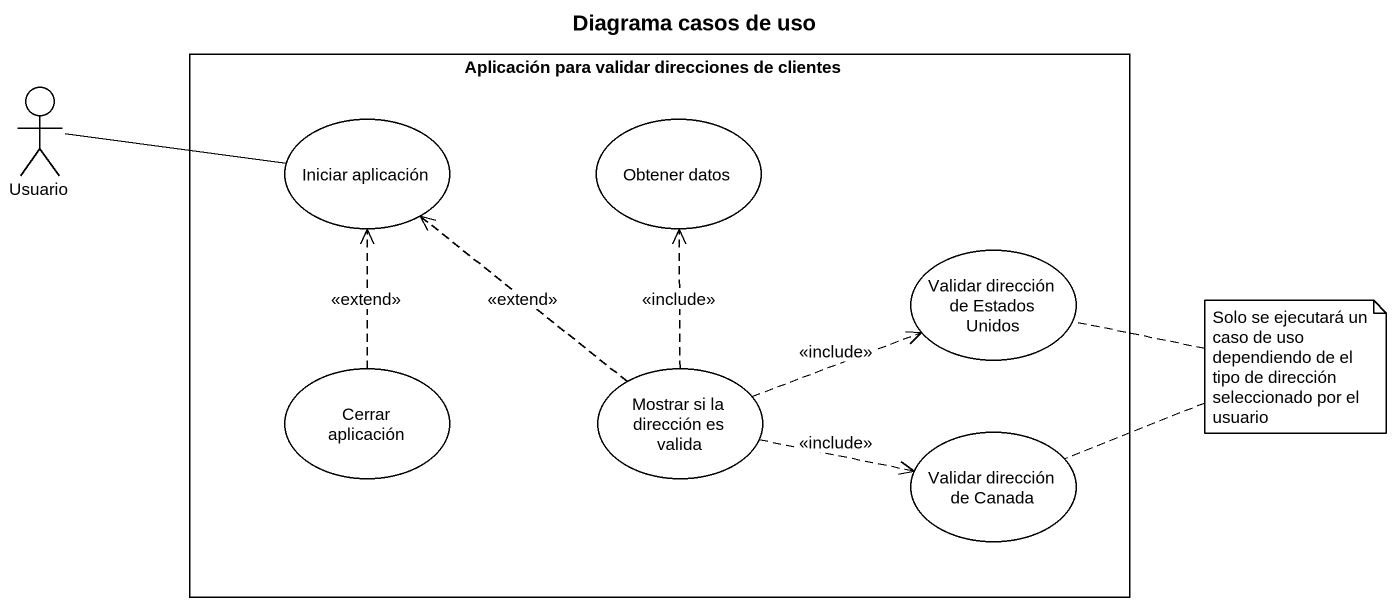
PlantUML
@startuml
title Diagrama casos de uso
actor Usuario
rectangle "Aplicación para validar direcciones de clientes" as Aplicación_para_validar {
  usecase "Iniciar aplicación" as Iniciar_aplicación
  usecase "Obtener datos" as Obtener_datos
  usecase "Validar dirección de Estados Unidos" as Validar_dirección_de
  usecase "Cerrar aplicación" as Cerrar_aplicación
  usecase "Mostrar si la dirección es valida" as Mostrar_si_la_dirección_es
  usecase "Validar dirección de Canada" as Validar_dirección_de_Canada
}
Usuario -right- Iniciar_aplicación
Cerrar_aplicación .up.> Iniciar_aplicación : <<extend>>
Mostrar_si_la_dirección_es .up.> Iniciar_aplicación : <<extend>>
Mostrar_si_la_dirección_es .up.> Obtener_datos : <<include>>
Mostrar_si_la_dirección_es .right.> Validar_dirección_de : <<include>>
Mostrar_si_la_dirección_es .right.> Validar_dirección_de_Canada : <<include>>
note as N1
  Solo se ejecutará un caso de uso dependiendo de el tipo de dirección seleccionado por el usuario
end note
N1 .. Validar_dirección_de_Canada
N1 .. Validar_dirección_de
@enduml
